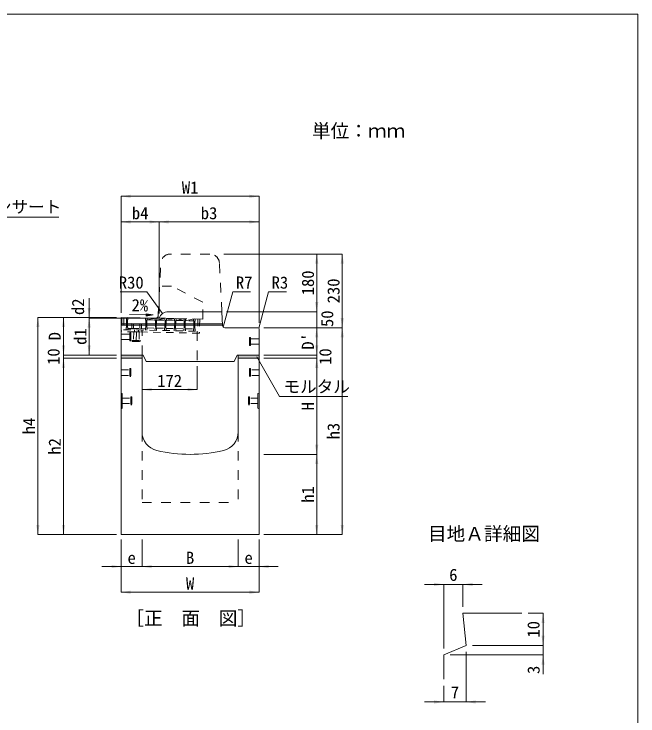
# Model space of a CAD drawing. Units: millimetres at full size; some dimension numbers follow another scale. Extents: x -36174 to -11409, y 24892 to 47415.
# Drawn here: x -29129 to -27182, y 41769 to 43958 of the extents above; entities that cross this region are included whole.
import ezdxf
from ezdxf.enums import TextEntityAlignment as Align

# ---------------------------------------------------------------- set-up
doc = ezdxf.new("R2010")
doc.units = ezdxf.units.MM
doc.header["$LTSCALE"] = 30
doc.linetypes.add('USER1', pattern=[1.35, 0.75, -0.6])
doc.linetypes.add('USER2', pattern=[2, 1, -1])
for name, color, linetype, lineweight in [('0_2', 7, 'Continuous', 13), ('側溝・本体', 7, 'Continuous', 9), ('寸法引出', 7, 'Continuous', 9), ('寸法線', 7, 'Continuous', 9), ('本体', 2, 'Continuous', 20), ('枠', 5, 'Continuous', 5), ('補助線', 8, 'Continuous', 9), ('ｲﾝｻｰﾄ', 3, 'USER1', 9), ('ｸﾞﾚｰﾁﾝｸﾞ', 7, 'USER1', 5)]:
    doc.layers.add(name, color=color, linetype=linetype, lineweight=lineweight)
doc.layers.add('ﾊｯﾁﾝｸﾞ', color=8, linetype='Continuous')
doc.styles.add('ＭＳ ゴシック', font='')
doc.styles.get('ＭＳ ゴシック').set_extended_font_data('MS Gothic')

# ---------------------------------------------------------------- blocks, each defined once
blk = doc.blocks.new('filled_arrow')
at = {"color": 0, "linetype": 'Continuous', "lineweight": -2}
blk.add_solid([(7.5, 1.25), (0, 0), (7.5, -1.25)], dxfattribs=at)

msp = doc.modelspace()

# ---------------------------------------------------------------- hatches: boundary and pattern name
at = {"layer": '寸法引出'}
msp.add_hatch(color=256, dxfattribs=at).paths.add_polyline_path([(-28717.4, 43023.74), (-28717.53, 43016.24), (-28694.97, 43019.6)])
at = {"layer": 'ﾊｯﾁﾝｸﾞ'}
for points in [[(-28744.21, 42977.27), (-28719.51, 42976.78), (-28719.6, 42972.28), (-28744.3, 42972.77), (-28774.59, 42973.38), (-28774.5, 42977.88)], [(-28794.95, 42894.79), (-28794.95, 42884.79), (-28729.95, 42884.79), (-28729.95, 42894.79)], [(-28429.95, 42894.79), (-28429.95, 42884.79), (-28364.95, 42884.79), (-28364.95, 42894.79)]]:
    msp.add_hatch(color=256, dxfattribs=at).paths.add_polyline_path(points)

# ---------------------------------------------------------------- linework, layer by layer
at = {"layer": '側溝・本体', "linetype": 'USER2'}
for p, q in [((-28518.49, 43209.79), (-28641.41, 43209.79)), ((-28679.61, 43016.53), (-28671.37, 43181.29)), ((-28480.95, 43029.79), (-28488.52, 43181.29)), ((-28637.65, 43109.79), (-28674.95, 43109.79)), ((-28540.76, 43059.79), (-28637.65, 43109.79)), ((-28540.76, 43006.99), (-28540.76, 43059.79)), ((-28686.72, 43009.91), (-28540.76, 43006.99)), ((-28729.95, 42894.79), (-28729.95, 42972.48)), ((-28557.88, 42969.04), (-28557.88, 42874.79)), ((-28729.95, 42655.32), (-28729.95, 42434.79)), ((-28429.95, 42655.32), (-28429.95, 42434.79)), ((-28729.95, 42434.79), (-28429.95, 42434.79))]:
    msp.add_line(p, q, dxfattribs=at)
at = {"layer": '側溝・本体', "color": 4, "lineweight": 5}
for p, q in [((-28794.95, 42991.79), (-28479.05, 42991.79)), ((-28794.95, 42987.79), (-28478.85, 42987.79)), ((-28794.95, 42776.29), (-28791.75, 42774.29)), ((-28791.75, 42774.29), (-28791.75, 42729.29)), ((-28364.95, 42776.29), (-28368.15, 42774.29)), ((-28368.15, 42774.29), (-28368.15, 42729.29)), ((-28794.95, 42727.29), (-28791.75, 42729.29)), ((-28364.95, 42727.29), (-28368.15, 42729.29))]:
    msp.add_line(p, q, dxfattribs=at)
at = {"layer": '側溝・本体', "linetype": 'USER2'}
for centre, radius, start, end in [((-28641.41, 43179.79), 30, 90, 177.1376), ((-28518.48, 43179.79), 30, 2.86242, 90), ((-28686.6, 43016.91), 7, 267.76262, 357.13567)]:
    msp.add_arc(centre, radius, start, end, dxfattribs=at)
at = {"layer": '寸法引出'}
msp.add_line((-28694.97, 43019.6), (-28768.99, 43020.89), dxfattribs=at)
at = {"layer": '寸法引出', "lineweight": 13}
msp.add_lwpolyline([(-28717.4, 43023.74), (-28717.53, 43016.24), (-28694.97, 43019.6)], close=True, dxfattribs=at)
at = {"layer": '寸法線'}
for p, q in [((-28364.95, 43389.79), (-28794.95, 43389.79)), ((-28794.95, 43026.79), (-28794.95, 43389.79)), ((-28364.95, 42994.79), (-28364.95, 43389.79)), ((-28676.6, 43309.79), (-28794.95, 43309.79)), ((-28794.95, 43026.79), (-28794.95, 43309.79)), ((-28364.95, 43309.79), (-28676.6, 43309.79)), ((-28676.6, 43024.73), (-28676.6, 43309.79)), ((-28676.6, 43024.73), (-28676.6, 43309.79)), ((-28364.95, 42994.79), (-28364.95, 43309.79)), ((-28474.95, 43209.79), (-28105.14, 43209.79)), ((-28474.95, 43209.79), (-28184.95, 43209.79)), ((-28184.95, 43029.79), (-28184.95, 43209.79)), ((-28105.14, 43209.79), (-28105.14, 42979.79)), ((-28184.95, 42919.79), (-28184.95, 43089.79)), ((-28894.95, 43071.79), (-28894.95, 42949.73)), ((-28465.95, 43029.79), (-28184.95, 43029.79)), ((-28465.95, 43029.79), (-28184.95, 43029.79)), ((-29054.95, 43011.79), (-29054.95, 42334.79)), ((-28809.95, 43011.79), (-29054.95, 43011.79)), ((-28974.95, 43011.79), (-28974.95, 42894.79)), ((-28809.95, 43011.79), (-28974.95, 43011.79)), ((-28809.95, 43011.79), (-28894.95, 43011.79)), ((-28894.95, 43009.73), (-28894.95, 42894.79)), ((-28691.6, 43009.73), (-28894.95, 43009.73)), ((-28691.6, 43009.73), (-28894.95, 43009.73)), ((-28349.95, 42979.79), (-28105.14, 42979.79)), ((-28349.95, 42979.79), (-28184.95, 42979.79)), ((-28349.95, 42979.79), (-28105.14, 42979.79)), ((-28349.95, 42979.79), (-28184.95, 42979.79)), ((-28184.95, 42979.79), (-28184.95, 42894.8)), ((-28105.14, 42979.79), (-28105.14, 42334.79)), ((-28974.95, 42954.79), (-28974.95, 42824.79)), ((-28184.95, 42954.79), (-28184.95, 42824.79)), ((-28809.95, 42894.79), (-28974.95, 42894.79)), ((-28809.95, 42894.79), (-28974.95, 42894.79)), ((-28809.95, 42894.79), (-28894.95, 42894.79)), ((-28349.95, 42894.8), (-28184.95, 42894.8)), ((-28349.95, 42894.79), (-28184.95, 42894.79)), ((-28974.95, 42884.79), (-28974.95, 42334.79)), ((-28809.95, 42884.79), (-28974.95, 42884.79)), ((-28809.95, 42884.79), (-28974.95, 42884.79)), ((-28729.95, 42879.79), (-28729.95, 42786.89)), ((-28349.95, 42884.79), (-28184.95, 42884.79)), ((-28349.95, 42884.79), (-28184.95, 42884.79)), ((-28184.95, 42884.79), (-28184.95, 42584.79)), ((-28557.88, 42859.79), (-28557.88, 42786.89)), ((-28729.95, 42786.89), (-28557.88, 42786.89)), ((-28349.95, 42584.79), (-28184.95, 42584.79)), ((-28349.95, 42584.79), (-28184.95, 42584.79)), ((-28184.95, 42584.79), (-28184.95, 42334.79)), ((-28809.95, 42334.79), (-29054.95, 42334.79)), ((-28809.95, 42334.79), (-28974.95, 42334.79)), ((-28349.95, 42334.79), (-28105.14, 42334.79)), ((-28349.95, 42334.79), (-28184.95, 42334.79)), ((-28794.95, 42319.79), (-28794.95, 42154.79)), ((-28794.95, 42319.79), (-28794.95, 42234.79)), ((-28729.95, 42319.79), (-28729.95, 42234.79)), ((-28729.95, 42319.79), (-28729.95, 42234.79)), ((-28429.95, 42319.79), (-28429.95, 42234.79)), ((-28429.95, 42319.79), (-28429.95, 42234.79)), ((-28364.95, 42319.79), (-28364.95, 42234.79)), ((-28364.95, 42319.79), (-28364.95, 42154.79)), ((-28669.95, 42234.79), (-28854.95, 42234.79)), ((-28429.95, 42234.79), (-28729.95, 42234.79)), ((-28304.95, 42234.79), (-28489.95, 42234.79)), ((-27848.54, 42179.22), (-27668.54, 42179.22)), ((-27788.54, 41979.1), (-27788.54, 42179.22)), ((-27728.54, 42109.1), (-27728.54, 42179.22)), ((-28364.95, 42154.79), (-28794.95, 42154.79)), ((-27524.85, 42089.1), (-27478.6, 42089.1)), ((-27478.6, 42089.1), (-27478.6, 41989.1)), ((-27478.6, 42049.1), (-27478.6, 41899.1)), ((-27698.54, 41989.1), (-27478.6, 41989.1)), ((-27698.54, 41989.1), (-27478.6, 41989.1)), ((-27768.54, 41959.1), (-27478.6, 41959.1)), ((-27718.54, 41969.1), (-27718.54, 41812.5)), ((-27788.54, 41863.38), (-27788.54, 41812.5)), ((-27848.54, 41812.5), (-27658.54, 41812.5))]:
    msp.add_line(p, q, dxfattribs=at)
for points in [[(-29825.65, 42956.86), (-29613.44, 43324.41), (-28989.64, 43324.41)], [(-28665.64, 43024.27), (-28714.85, 43091.79), (-28798.35, 43091.79)], [(-28476.61, 42981.72), (-28447.12, 43091.79), (-28391.03, 43091.79)], [(-28365.83, 42978.92), (-28335.58, 43091.79), (-28279.09, 43091.79)], [(-28372.23, 42888.99), (-28301.15, 42765.89), (-28087.84, 42765.89)]]:
    msp.add_lwpolyline(points, dxfattribs=at)
at = {"layer": '本体'}
for p, q in [((-28648.3, 43029.79), (-28480.95, 43029.79)), ((-28478.78, 42986.44), (-28480.95, 43029.79)), ((-28677.39, 43009.75), (-28794.95, 43011.79)), ((-28794.95, 42894.79), (-28794.95, 43011.79)), ((-28679.95, 43009.79), (-28686.87, 43009.91)), ((-28679.95, 43009.79), (-28679.61, 43016.53)), ((-28677.39, 43009.75), (-28676.6, 43009.73)), ((-28471.96, 42979.79), (-28367.81, 42979.79)), ((-28364.95, 42976.8), (-28364.95, 42894.79)), ((-28726.95, 42894.79), (-28794.95, 42894.79)), ((-28794.95, 42884.79), (-28794.95, 42894.79)), ((-28729.95, 42884.79), (-28729.95, 42894.79)), ((-28726.95, 42894.79), (-28716.95, 42874.79)), ((-28432.95, 42894.79), (-28442.95, 42874.79)), ((-28432.95, 42894.79), (-28364.95, 42894.79)), ((-28429.95, 42884.79), (-28429.95, 42894.79)), ((-28364.95, 42884.79), (-28364.95, 42894.8)), ((-28794.95, 42334.79), (-28794.95, 42884.79)), ((-28794.95, 42884.79), (-28729.95, 42884.79)), ((-28729.95, 42655.32), (-28729.95, 42884.79)), ((-28716.95, 42874.79), (-28442.95, 42874.79)), ((-28429.95, 42655.32), (-28429.95, 42884.79)), ((-28429.95, 42884.79), (-28364.95, 42884.79)), ((-28364.95, 42884.79), (-28364.95, 42334.79)), ((-28364.95, 42334.79), (-28794.95, 42334.79)), ((-27544.85, 42089.1), (-27728.54, 42089.1)), ((-27728.54, 42089.1), (-27718.54, 41989.1)), ((-27718.54, 41989.1), (-27788.54, 41959.1)), ((-27788.54, 41959.1), (-27788.54, 41883.38))]:
    msp.add_line(p, q, dxfattribs=at)
for centre, radius, start, end in [((-28648.3, 42999.79), 30, 90, 160.64949), ((-28471.79, 42986.79), 7, 182.86028, 270), ((-28367.95, 42976.8), 3, 0, 90), ((-28669.95, 42655.32), 60, 180, 256.65763), ((-28489.95, 42655.32), 60, 283.34215, 0), ((-28579.95, 43034.79), 450, 256.65775, 283.34223)]:
    msp.add_arc(centre, radius, start, end, dxfattribs=at)
at = {"layer": '枠', "lineweight": 20}
for p in [(-32782.47, 43958.36), (-27182.47, 40098.36)]:
    msp.add_line(p, (-27182.47, 43958.36), dxfattribs=at)
at = {"layer": '補助線', "lineweight": 13}
msp.add_line((-28757.22, 42967.03), (-28737.22, 42966.63), dxfattribs=at)
at = {"layer": '補助線'}
msp.add_line((-28747.22, 42966.83), (-28747.82, 42936.83), dxfattribs=at)
at = {"layer": 'ｲﾝｻｰﾄ', "linetype": 'USER2'}
for p, q in [((-28794.95, 42960.29), (-28767.95, 42960.29)), ((-28767.95, 42939.29), (-28767.95, 42964.29)), ((-28767.95, 42964.29), (-28764.95, 42964.29)), ((-28764.95, 42939.29), (-28764.95, 42964.29)), ((-28794.95, 42943.29), (-28767.95, 42943.29)), ((-28767.95, 42939.29), (-28764.95, 42939.29)), ((-28394.95, 42924.29), (-28394.95, 42949.29)), ((-28391.95, 42949.29), (-28394.95, 42949.29)), ((-28391.95, 42924.29), (-28391.95, 42949.29)), ((-28364.95, 42945.29), (-28391.95, 42945.29)), ((-28391.95, 42924.29), (-28394.95, 42924.29)), ((-28364.95, 42928.29), (-28391.95, 42928.29))]:
    msp.add_line(p, q, dxfattribs=at)
at = {"layer": 'ｲﾝｻｰﾄ'}
for p, q in [((-28794.95, 42943.29), (-28794.95, 42960.29)), ((-28755.72, 42967), (-28756.26, 42940)), ((-28755.72, 42967), (-28738.72, 42966.66)), ((-28738.72, 42966.66), (-28739.26, 42939.66)), ((-28760.26, 42940.08), (-28760.32, 42937.08)), ((-28760.32, 42937.08), (-28735.32, 42936.58)), ((-28760.26, 42940.08), (-28735.26, 42939.58)), ((-28735.26, 42939.58), (-28735.32, 42936.58)), ((-28364.95, 42928.29), (-28364.95, 42945.29)), ((-28794.95, 42848.29), (-28767.95, 42848.29)), ((-28767.95, 42852.29), (-28764.95, 42852.29)), ((-28767.95, 42852.29), (-28767.95, 42827.29)), ((-28764.95, 42852.29), (-28764.95, 42827.29)), ((-28391.95, 42852.29), (-28394.95, 42852.29)), ((-28394.95, 42852.29), (-28394.95, 42827.29)), ((-28391.95, 42852.29), (-28391.95, 42827.29)), ((-28364.95, 42848.29), (-28391.95, 42848.29)), ((-28794.95, 42831.29), (-28767.95, 42831.29)), ((-28767.95, 42827.29), (-28764.95, 42827.29)), ((-28391.95, 42827.29), (-28394.95, 42827.29)), ((-28364.95, 42831.29), (-28391.95, 42831.29)), ((-28791.75, 42760.29), (-28764.75, 42760.29)), ((-28764.75, 42764.29), (-28761.75, 42764.29)), ((-28764.75, 42764.29), (-28764.75, 42739.29)), ((-28761.75, 42764.29), (-28761.75, 42739.29)), ((-28398.15, 42764.29), (-28398.15, 42739.29)), ((-28395.15, 42764.29), (-28398.15, 42764.29)), ((-28395.15, 42764.29), (-28395.15, 42739.29)), ((-28368.15, 42760.29), (-28395.15, 42760.29)), ((-28791.75, 42743.29), (-28764.75, 42743.29)), ((-28764.75, 42739.29), (-28761.75, 42739.29)), ((-28395.15, 42739.29), (-28398.15, 42739.29)), ((-28368.15, 42743.29), (-28395.15, 42743.29))]:
    msp.add_line(p, q, dxfattribs=at)
at = {"layer": 'ｸﾞﾚｰﾁﾝｸﾞ'}
for p, q in [((-28792.83, 43011.75), (-28793.71, 42967.76)), ((-28549.88, 43006.89), (-28792.83, 43011.75)), ((-28786.83, 43011.63), (-28787.59, 42973.64)), ((-28778.83, 43011.47), (-28778.95, 43005.47)), ((-28778.95, 43005.47), (-28777.97, 43004.45)), ((-28777.97, 43004.45), (-28778.45, 42980.46)), ((-28774.97, 43004.39), (-28775.45, 42980.4)), ((-28773.95, 43005.37), (-28774.97, 43004.39)), ((-28773.83, 43011.37), (-28773.95, 43005.37)), ((-28718.84, 43010.27), (-28718.96, 43004.27)), ((-28718.96, 43004.27), (-28717.98, 43003.25)), ((-28717.98, 43003.25), (-28718.46, 42979.26)), ((-28714.98, 43003.19), (-28715.46, 42979.2)), ((-28713.96, 43004.17), (-28714.98, 43003.19)), ((-28713.84, 43010.17), (-28713.96, 43004.17)), ((-28713.96, 43004.17), (-28688.85, 43009.67)), ((-28713.96, 43004.17), (-28688.97, 43003.67)), ((-28688.85, 43009.67), (-28688.97, 43003.67)), ((-28688.97, 43003.67), (-28687.99, 43002.65)), ((-28687.99, 43002.65), (-28688.47, 42978.66)), ((-28684.99, 43002.59), (-28685.47, 42978.6)), ((-28683.97, 43003.57), (-28684.99, 43002.59)), ((-28683.85, 43009.57), (-28683.97, 43003.57)), ((-28683.97, 43003.57), (-28658.86, 43009.07)), ((-28683.97, 43003.57), (-28658.98, 43003.07)), ((-28658.86, 43009.07), (-28658.98, 43003.07)), ((-28658.98, 43003.07), (-28658, 43002.05)), ((-28658, 43002.05), (-28658.48, 42978.06)), ((-28655, 43001.99), (-28655.48, 42978)), ((-28653.98, 43002.97), (-28655, 43001.99)), ((-28653.86, 43008.97), (-28653.98, 43002.97)), ((-28653.98, 43002.97), (-28628.86, 43008.47)), ((-28653.98, 43002.97), (-28628.98, 43002.47)), ((-28628.86, 43008.47), (-28628.98, 43002.47)), ((-28628.98, 43002.47), (-28628, 43001.45)), ((-28628, 43001.45), (-28628.48, 42977.46)), ((-28625, 43001.39), (-28625.48, 42977.4)), ((-28623.98, 43002.37), (-28625, 43001.39)), ((-28623.86, 43008.37), (-28623.98, 43002.37)), ((-28623.98, 43002.37), (-28598.87, 43007.87)), ((-28623.98, 43002.37), (-28568.99, 43001.27)), ((-28623.98, 43002.37), (-28598.99, 43001.87)), ((-28598.87, 43007.87), (-28598.99, 43001.87)), ((-28598.99, 43001.87), (-28598.01, 43000.85)), ((-28593.99, 43001.77), (-28595.01, 43000.79)), ((-28593.87, 43007.77), (-28593.99, 43001.77)), ((-28593.99, 43001.77), (-28568.87, 43007.27)), ((-28568.87, 43007.27), (-28568.99, 43001.27)), ((-28568.99, 43001.27), (-28568.01, 43000.25)), ((-28563.99, 43001.17), (-28565.01, 43000.19)), ((-28563.87, 43007.17), (-28563.99, 43001.17)), ((-28555.88, 43007.01), (-28556.64, 42969.02)), ((-28549.88, 43006.89), (-28550.76, 42962.9)), ((-28779.59, 42973.48), (-28779.47, 42979.48)), ((-28779.47, 42979.48), (-28778.45, 42980.46)), ((-28774.47, 42979.38), (-28775.45, 42980.4)), ((-28774.59, 42973.38), (-28774.47, 42979.38)), ((-28761.7, 42992.62), (-28762, 42977.63)), ((-28761.7, 42992.62), (-28731.71, 42992.02)), ((-28756.71, 42992.52), (-28757.01, 42977.53)), ((-28736.71, 42992.12), (-28737.01, 42977.13)), ((-28731.71, 42992.02), (-28732.01, 42977.03)), ((-28719.48, 42978.28), (-28718.46, 42979.26)), ((-28715.46, 42979.2), (-28688.47, 42978.66)), ((-28714.48, 42978.18), (-28715.46, 42979.2)), ((-28598.01, 43000.85), (-28598.49, 42976.86)), ((-28595.01, 43000.79), (-28595.49, 42976.8)), ((-28568.01, 43000.25), (-28568.49, 42976.26)), ((-28565.01, 43000.19), (-28565.49, 42976.2)), ((-28550.76, 42962.9), (-28793.71, 42967.76)), ((-28787.59, 42973.64), (-28550.64, 42968.9)), ((-28774.5, 42977.88), (-28719.51, 42976.78)), ((-28762, 42977.63), (-28732.01, 42977.03)), ((-28753.72, 42966.96), (-28753.6, 42972.96)), ((-28740.72, 42966.7), (-28740.6, 42972.7)), ((-28730.6, 42972.5), (-28730.72, 42966.5)), ((-28719.6, 42972.28), (-28719.48, 42978.28)), ((-28714.6, 42972.18), (-28714.48, 42978.18)), ((-28689.61, 42971.68), (-28689.49, 42977.68)), ((-28689.49, 42977.68), (-28688.47, 42978.66)), ((-28684.49, 42977.58), (-28685.47, 42978.6)), ((-28685.47, 42978.6), (-28658.48, 42978.06)), ((-28684.61, 42971.58), (-28684.49, 42977.58)), ((-28659.62, 42971.08), (-28659.5, 42977.08)), ((-28659.5, 42977.08), (-28658.48, 42978.06)), ((-28654.5, 42976.98), (-28655.48, 42978)), ((-28655.48, 42978), (-28628.48, 42977.46)), ((-28654.62, 42970.98), (-28654.5, 42976.98)), ((-28629.62, 42970.48), (-28629.5, 42976.48)), ((-28629.5, 42976.48), (-28628.48, 42977.46)), ((-28624.5, 42976.38), (-28625.48, 42977.4)), ((-28625.48, 42977.4), (-28598.49, 42976.86)), ((-28624.62, 42970.38), (-28624.5, 42976.38)), ((-28599.63, 42969.88), (-28599.51, 42975.88)), ((-28599.51, 42975.88), (-28598.49, 42976.86)), ((-28594.51, 42975.78), (-28595.49, 42976.8)), ((-28595.49, 42976.8), (-28568.49, 42976.26)), ((-28594.63, 42969.78), (-28594.51, 42975.78)), ((-28569.63, 42969.28), (-28569.51, 42975.28)), ((-28569.51, 42975.28), (-28568.49, 42976.26)), ((-28564.51, 42975.18), (-28565.49, 42976.2)), ((-28564.63, 42969.18), (-28564.51, 42975.18))]:
    msp.add_line(p, q, dxfattribs=at)

# ---------------------------------------------------------------- block references
at = {"layer": '寸法線', "xscale": 4, "yscale": 4}
for p in [(-28794.95, 43389.79), (-28794.95, 43309.79), (-28676.6, 43309.79), (-28729.95, 42786.89), (-28729.95, 42234.79), (-28729.95, 42234.79), (-28364.95, 42234.79), (-27728.54, 42179.22), (-28794.95, 42154.79), (-27718.54, 41812.5)]:
    msp.add_blockref('filled_arrow', p, dxfattribs=at)
at = {"layer": '寸法線'}
for p, xscale, yscale, rotation in [((-28364.95, 43389.79), 4, 4, 180), ((-28676.6, 43309.79), 4, 4, 180), ((-28364.95, 43309.79), 4, 4, 180), ((-28184.95, 43209.79), 4, 4, 270), ((-28105.14, 43209.79), 4, 4, 270), ((-28184.95, 43029.79), 4, 4, 90), ((-28184.95, 43029.79), 4, 4, 90), ((-28894.95, 43011.79), 4, 4, 90), ((-28665.64, 43024.27), 0.2, 0.2, 126.1), ((-29054.95, 43011.79), 4, 4, 270), ((-28974.95, 43011.79), 4, 4, 270), ((-28894.95, 43009.73), 4, 4, 270), ((-28894.95, 43009.73), 4, 4, 270), ((-28105.14, 42979.79), 4, 4, 90), ((-28476.61, 42981.72), 0.2, 0.2, 75), ((-28365.83, 42978.92), 0.2, 0.2, 75), ((-28184.95, 42979.79), 4, 4, 270), ((-28184.95, 42979.79), 4, 4, 270), ((-28105.14, 42979.79), 4, 4, 270), ((-28974.95, 42894.79), 4, 4, 90), ((-28974.95, 42894.79), 4, 4, 90), ((-28894.95, 42894.79), 4, 4, 90), ((-28184.95, 42894.8), 4, 4, 90), ((-28184.95, 42894.79), 4, 4, 90), ((-28974.95, 42884.79), 4, 4, 270), ((-28974.95, 42884.79), 4, 4, 270), ((-28372.23, 42888.99), 0.2, 0.2, 300), ((-28184.95, 42884.79), 4, 4, 270), ((-28184.95, 42884.79), 4, 4, 270), ((-28557.88, 42786.89), 4, 4, 180), ((-28184.95, 42584.79), 4, 4, 90), ((-28184.95, 42584.79), 4, 4, 270), ((-29054.95, 42334.79), 4, 4, 90), ((-28974.95, 42334.79), 4, 4, 90), ((-28184.95, 42334.79), 4, 4, 90), ((-28105.14, 42334.79), 4, 4, 90), ((-28794.95, 42234.79), 4, 4, 180), ((-28429.95, 42234.79), 4, 4, 180), ((-28429.95, 42234.79), 4, 4, 180), ((-27788.54, 42179.22), 4, 4, 180), ((-28364.95, 42154.79), 4, 4, 180), ((-27478.6, 42089.1), 4, 4, 270), ((-27478.6, 41989.1), 4, 4, 90), ((-27478.6, 41989.1), 4, 4, 90), ((-27478.6, 41959.1), 4, 4, 270), ((-27788.54, 41812.5), 4, 4, 180)]:
    msp.add_blockref('filled_arrow', p, dxfattribs=dict(at, xscale=xscale, yscale=yscale, rotation=rotation))

# ---------------------------------------------------------------- texts
at = {"layer": '0_2', "style": 'ＭＳ ゴシック'}
msp.add_text('単位：ｍｍ', height=42.72, dxfattribs=at).set_placement((-28054.23, 43594.06), align=Align.MIDDLE_CENTER)
msp.add_text('2%', height=37.98, rotation=359, dxfattribs=at).set_placement((-28736.73, 43050.1), align=Align.MIDDLE_CENTER)
for s, p in [('目地Ａ詳細図', (-27837.85, 42302.95)), ('［正\u3000面\u3000図］', (-28781.89, 42039.51))]:
    msp.add_text(s, height=42.72, dxfattribs=at).set_placement(p, align=Align.BOTTOM_LEFT)
at = {"layer": '寸法線', "style": 'ＭＳ ゴシック'}
for s, p in [('W1', (-28579.95, 43417.29)), ('b4', (-28735.78, 43337.29)), ('b3', (-28520.78, 43337.29)), ('172', (-28643.91, 42814.39)), ('B', (-28579.95, 42262.29)), ('e', (-28762.45, 42262.29)), ('e', (-28397.45, 42262.29)), ('6', (-27758.54, 42209.22)), ('W', (-28579.95, 42182.29)), ('7', (-27753.54, 41842.5))]:
    msp.add_text(s, height=37.98, dxfattribs=at).set_placement(p, align=Align.MIDDLE_CENTER)
for s, p in [('施工吊り上げ用インサート', (-29603.44, 43375.86)), ('R7', (-28437.12, 43139.79)), ('R3', (-28325.58, 43139.79)), ('モルタル', (-28288.65, 42815.31))]:
    msp.add_text(s, height=37.98, dxfattribs=at).set_placement(p, align=Align.TOP_LEFT)
for s, p in [('180', (-28212.45, 43119.79)), ('230', (-28132.64, 43094.79)), ('d2', (-28929.69, 43045.4)), ('50', (-28152.2, 43007.96)), ('D', (-29002.45, 42953.29)), ('d1', (-28922.45, 42952.26)), ("D'", (-28212.45, 42937.3)), ('10', (-29006.2, 42889.79)), ('10', (-28158.1, 42889.79)), ('H', (-28212.45, 42734.79)), ('h4', (-29082.45, 42673.29)), ('h3', (-28132.64, 42657.29)), ('h2', (-29002.45, 42609.79)), ('h1', (-28212.45, 42459.79)), ('10', (-27508.6, 42039.1)), ('3', (-27508.21, 41912.71))]:
    msp.add_text(s, height=37.98, rotation=90, dxfattribs=at).set_placement(p, align=Align.MIDDLE_CENTER)
msp.add_text('R30', height=37.98, dxfattribs=at).set_placement((-28724.85, 43139.79), align=Align.TOP_RIGHT)

doc.saveas('drawing.dxf')
